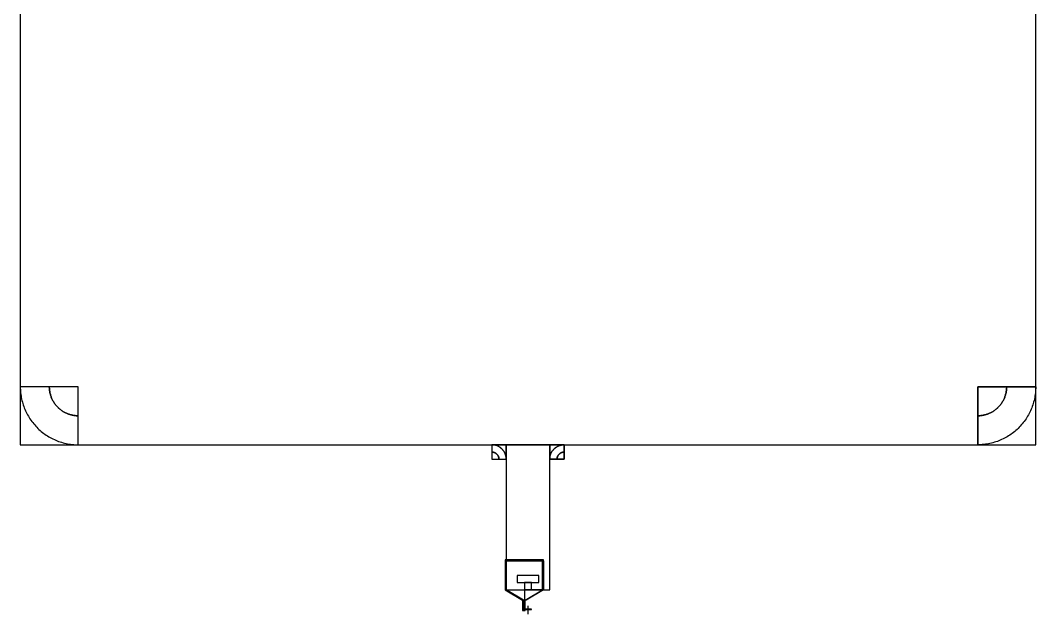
# Model space of a CAD drawing. Extents: x -1950 to 3550, y -200 to 28250.
# Drawn here: x 950 to 1650, y 2265 to 2672 of the extents above; entities that cross this region are included whole.
import ezdxf

# ---------------------------------------------------------------- set-up
doc = ezdxf.new("R2010")
doc.units = 0
doc.layers.add('GAP', color=1, linetype='continuous')
doc.layers.add('PIN', color=3, linetype='continuous')

# ---------------------------------------------------------------- blocks, each defined once
blk = doc.blocks.new('MM2AGAP')
for points in [[(950, 3080), (950, 2380), (1650, 2380), (1650, 3080), (950, 3080)], [(990, 2380), (990, 2420), (950, 2420), (950, 2380), (990, 2380)], [(950, 2420), (950.01, 2418.94), (950.06, 2417.87), (950.13, 2416.81), (950.23, 2415.75), (950.35, 2414.69), (950.51, 2413.64), (950.69, 2412.59), (950.9, 2411.54), (951.14, 2410.51), (951.41, 2409.48), (951.7, 2408.45), (952.02, 2407.44), (952.37, 2406.43), (952.75, 2405.43), (953.15, 2404.45), (953.57, 2403.47), (954.03, 2402.51), (954.51, 2401.56), (955.01, 2400.62), (955.54, 2399.69), (956.09, 2398.78), (956.67, 2397.89), (957.27, 2397.01), (957.89, 2396.15), (958.54, 2395.3), (959.21, 2394.47), (959.9, 2393.66), (960.61, 2392.87), (961.34, 2392.09), (962.09, 2391.34), (962.87, 2390.61), (963.66, 2389.9), (964.47, 2389.21), (965.3, 2388.54), (966.15, 2387.89), (967.01, 2387.27), (967.89, 2386.67), (968.78, 2386.09), (969.69, 2385.54), (970.62, 2385.01), (971.56, 2384.51), (972.51, 2384.03), (973.47, 2383.57), (974.45, 2383.15), (975.43, 2382.75), (976.43, 2382.37), (977.44, 2382.02), (978.45, 2381.7), (979.48, 2381.41), (980.51, 2381.14), (981.54, 2380.9), (982.59, 2380.69), (983.64, 2380.51), (984.69, 2380.35), (985.75, 2380.23), (986.81, 2380.13), (987.87, 2380.06), (988.94, 2380.01), (990, 2380), (990, 2400), (989.47, 2400.01), (988.94, 2400.03), (988.4, 2400.06), (987.87, 2400.11), (987.35, 2400.18), (986.82, 2400.25), (986.29, 2400.35), (985.77, 2400.45), (985.25, 2400.57), (984.74, 2400.7), (984.23, 2400.85), (983.72, 2401.01), (983.22, 2401.19), (982.72, 2401.37), (982.22, 2401.57), (981.74, 2401.79), (981.25, 2402.01), (980.78, 2402.25), (980.31, 2402.5), (979.85, 2402.77), (979.39, 2403.05), (978.94, 2403.33), (978.5, 2403.63), (978.07, 2403.95), (977.65, 2404.27), (977.24, 2404.6), (976.83, 2404.95), (976.43, 2405.3), (976.05, 2405.67), (975.67, 2406.05), (975.3, 2406.43), (974.95, 2406.83), (974.6, 2407.24), (974.27, 2407.65), (973.95, 2408.07), (973.63, 2408.5), (973.33, 2408.94), (973.05, 2409.39), (972.77, 2409.85), (972.5, 2410.31), (972.25, 2410.78), (972.01, 2411.25), (971.79, 2411.74), (971.57, 2412.22), (971.37, 2412.72), (971.19, 2413.22), (971.01, 2413.72), (970.85, 2414.23), (970.7, 2414.74), (970.57, 2415.25), (970.45, 2415.77), (970.35, 2416.29), (970.25, 2416.82), (970.18, 2417.35), (970.11, 2417.87), (970.06, 2418.4), (970.03, 2418.94), (970.01, 2419.47), (970, 2420), (950, 2420)], [(970, 2420), (970.01, 2419.47), (970.03, 2418.94), (970.06, 2418.4), (970.11, 2417.87), (970.18, 2417.35), (970.25, 2416.82), (970.35, 2416.29), (970.45, 2415.77), (970.57, 2415.25), (970.7, 2414.74), (970.85, 2414.23), (971.01, 2413.72), (971.19, 2413.22), (971.37, 2412.72), (971.57, 2412.22), (971.79, 2411.74), (972.01, 2411.25), (972.25, 2410.78), (972.5, 2410.31), (972.77, 2409.85), (973.05, 2409.39), (973.33, 2408.94), (973.63, 2408.5), (973.95, 2408.07), (974.27, 2407.65), (974.6, 2407.24), (974.95, 2406.83), (975.3, 2406.43), (975.67, 2406.05), (976.05, 2405.67), (976.43, 2405.3), (976.83, 2404.95), (977.24, 2404.6), (977.65, 2404.27), (978.07, 2403.95), (978.5, 2403.63), (978.94, 2403.33), (979.39, 2403.05), (979.85, 2402.77), (980.31, 2402.5), (980.78, 2402.25), (981.25, 2402.01), (981.74, 2401.79), (982.22, 2401.57), (982.72, 2401.37), (983.22, 2401.19), (983.72, 2401.01), (984.23, 2400.85), (984.74, 2400.7), (985.25, 2400.57), (985.77, 2400.45), (986.29, 2400.35), (986.82, 2400.25), (987.35, 2400.18), (987.87, 2400.11), (988.4, 2400.06), (988.94, 2400.03), (989.47, 2400.01), (990, 2400), (990, 2420), (990, 2420), (990, 2420), (990, 2420), (990, 2420), (990, 2420), (990, 2420), (990, 2420), (990, 2420), (990, 2420), (990, 2420), (990, 2420), (990, 2420), (990, 2420), (990, 2420), (990, 2420), (990, 2420), (990, 2420), (990, 2420), (990, 2420), (990, 2420), (990, 2420), (990, 2420), (990, 2420), (990, 2420), (990, 2420), (990, 2420), (990, 2420), (990, 2420), (990, 2420), (990, 2420), (990, 2420), (990, 2420), (990, 2420), (990, 2420), (990, 2420), (990, 2420), (990, 2420), (990, 2420), (990, 2420), (990, 2420), (990, 2420), (990, 2420), (990, 2420), (990, 2420), (990, 2420), (990, 2420), (990, 2420), (990, 2420), (990, 2420), (990, 2420), (990, 2420), (990, 2420), (990, 2420), (990, 2420), (990, 2420), (990, 2420), (990, 2420), (990, 2420), (990, 2420), (970, 2420)], [(1650, 2380), (1650, 2420), (1610, 2420), (1610, 2380), (1650, 2380)], [(1650, 2420), (1649.99, 2418.94), (1649.94, 2417.87), (1649.87, 2416.81), (1649.77, 2415.75), (1649.65, 2414.69), (1649.49, 2413.64), (1649.31, 2412.59), (1649.1, 2411.54), (1648.86, 2410.51), (1648.59, 2409.48), (1648.3, 2408.45), (1647.98, 2407.44), (1647.63, 2406.43), (1647.25, 2405.43), (1646.85, 2404.45), (1646.43, 2403.47), (1645.97, 2402.51), (1645.49, 2401.56), (1644.99, 2400.62), (1644.46, 2399.69), (1643.91, 2398.78), (1643.33, 2397.89), (1642.73, 2397.01), (1642.11, 2396.15), (1641.46, 2395.3), (1640.79, 2394.47), (1640.1, 2393.66), (1639.39, 2392.87), (1638.66, 2392.09), (1637.91, 2391.34), (1637.13, 2390.61), (1636.34, 2389.9), (1635.53, 2389.21), (1634.7, 2388.54), (1633.85, 2387.89), (1632.99, 2387.27), (1632.11, 2386.67), (1631.22, 2386.09), (1630.31, 2385.54), (1629.38, 2385.01), (1628.44, 2384.51), (1627.49, 2384.03), (1626.53, 2383.57), (1625.55, 2383.15), (1624.57, 2382.75), (1623.57, 2382.37), (1622.56, 2382.02), (1621.55, 2381.7), (1620.52, 2381.41), (1619.49, 2381.14), (1618.46, 2380.9), (1617.41, 2380.69), (1616.36, 2380.51), (1615.31, 2380.35), (1614.25, 2380.23), (1613.19, 2380.13), (1612.13, 2380.06), (1611.06, 2380.01), (1610, 2380), (1610, 2400), (1610.53, 2400.01), (1611.06, 2400.03), (1611.6, 2400.06), (1612.13, 2400.11), (1612.65, 2400.18), (1613.18, 2400.25), (1613.71, 2400.35), (1614.23, 2400.45), (1614.75, 2400.57), (1615.26, 2400.7), (1615.77, 2400.85), (1616.28, 2401.01), (1616.78, 2401.19), (1617.28, 2401.37), (1617.78, 2401.57), (1618.26, 2401.79), (1618.75, 2402.01), (1619.22, 2402.25), (1619.69, 2402.5), (1620.15, 2402.77), (1620.61, 2403.05), (1621.06, 2403.33), (1621.5, 2403.63), (1621.93, 2403.95), (1622.35, 2404.27), (1622.76, 2404.6), (1623.17, 2404.95), (1623.57, 2405.3), (1623.95, 2405.67), (1624.33, 2406.05), (1624.7, 2406.43), (1625.05, 2406.83), (1625.4, 2407.24), (1625.73, 2407.65), (1626.05, 2408.07), (1626.37, 2408.5), (1626.67, 2408.94), (1626.95, 2409.39), (1627.23, 2409.85), (1627.5, 2410.31), (1627.75, 2410.78), (1627.99, 2411.25), (1628.21, 2411.74), (1628.43, 2412.22), (1628.63, 2412.72), (1628.81, 2413.22), (1628.99, 2413.72), (1629.15, 2414.23), (1629.3, 2414.74), (1629.43, 2415.25), (1629.55, 2415.77), (1629.65, 2416.29), (1629.75, 2416.82), (1629.82, 2417.35), (1629.89, 2417.87), (1629.94, 2418.4), (1629.97, 2418.94), (1629.99, 2419.47), (1630, 2420), (1650, 2420)], [(1630, 2420), (1629.99, 2419.47), (1629.97, 2418.94), (1629.94, 2418.4), (1629.89, 2417.87), (1629.82, 2417.35), (1629.75, 2416.82), (1629.65, 2416.29), (1629.55, 2415.77), (1629.43, 2415.25), (1629.3, 2414.74), (1629.15, 2414.23), (1628.99, 2413.72), (1628.81, 2413.22), (1628.63, 2412.72), (1628.43, 2412.22), (1628.21, 2411.74), (1627.99, 2411.25), (1627.75, 2410.78), (1627.5, 2410.31), (1627.23, 2409.85), (1626.95, 2409.39), (1626.67, 2408.94), (1626.37, 2408.5), (1626.05, 2408.07), (1625.73, 2407.65), (1625.4, 2407.24), (1625.05, 2406.83), (1624.7, 2406.43), (1624.33, 2406.05), (1623.95, 2405.67), (1623.57, 2405.3), (1623.17, 2404.95), (1622.76, 2404.6), (1622.35, 2404.27), (1621.93, 2403.95), (1621.5, 2403.63), (1621.06, 2403.33), (1620.61, 2403.05), (1620.15, 2402.77), (1619.69, 2402.5), (1619.22, 2402.25), (1618.75, 2402.01), (1618.26, 2401.79), (1617.78, 2401.57), (1617.28, 2401.37), (1616.78, 2401.19), (1616.28, 2401.01), (1615.77, 2400.85), (1615.26, 2400.7), (1614.75, 2400.57), (1614.23, 2400.45), (1613.71, 2400.35), (1613.18, 2400.25), (1612.65, 2400.18), (1612.13, 2400.11), (1611.6, 2400.06), (1611.06, 2400.03), (1610.53, 2400.01), (1610, 2400), (1610, 2420), (1610, 2420), (1610, 2420), (1610, 2420), (1610, 2420), (1610, 2420), (1610, 2420), (1610, 2420), (1610, 2420), (1610, 2420), (1610, 2420), (1610, 2420), (1610, 2420), (1610, 2420), (1610, 2420), (1610, 2420), (1610, 2420), (1610, 2420), (1610, 2420), (1610, 2420), (1610, 2420), (1610, 2420), (1610, 2420), (1610, 2420), (1610, 2420), (1610, 2420), (1610, 2420), (1610, 2420), (1610, 2420), (1610, 2420), (1610, 2420), (1610, 2420), (1610, 2420), (1610, 2420), (1610, 2420), (1610, 2420), (1610, 2420), (1610, 2420), (1610, 2420), (1610, 2420), (1610, 2420), (1610, 2420), (1610, 2420), (1610, 2420), (1610, 2420), (1610, 2420), (1610, 2420), (1610, 2420), (1610, 2420), (1610, 2420), (1610, 2420), (1610, 2420), (1610, 2420), (1610, 2420), (1610, 2420), (1610, 2420), (1610, 2420), (1610, 2420), (1610, 2420), (1610, 2420), (1630, 2420)], [(1275, 2380), (1275, 2370), (1285, 2370), (1285, 2380), (1275, 2380)], [(1285, 2370), (1285, 2370.27), (1284.99, 2370.53), (1284.97, 2370.8), (1284.94, 2371.06), (1284.91, 2371.33), (1284.87, 2371.59), (1284.83, 2371.85), (1284.77, 2372.11), (1284.71, 2372.37), (1284.65, 2372.63), (1284.57, 2372.89), (1284.49, 2373.14), (1284.41, 2373.39), (1284.31, 2373.64), (1284.21, 2373.89), (1284.11, 2374.13), (1283.99, 2374.37), (1283.87, 2374.61), (1283.75, 2374.85), (1283.62, 2375.08), (1283.48, 2375.3), (1283.33, 2375.53), (1283.18, 2375.75), (1283.03, 2375.96), (1282.87, 2376.18), (1282.7, 2376.38), (1282.53, 2376.59), (1282.35, 2376.78), (1282.16, 2376.98), (1281.98, 2377.16), (1281.78, 2377.35), (1281.59, 2377.53), (1281.38, 2377.7), (1281.18, 2377.87), (1280.96, 2378.03), (1280.75, 2378.18), (1280.53, 2378.33), (1280.3, 2378.48), (1280.08, 2378.62), (1279.85, 2378.75), (1279.61, 2378.87), (1279.37, 2378.99), (1279.13, 2379.11), (1278.89, 2379.21), (1278.64, 2379.31), (1278.39, 2379.41), (1278.14, 2379.49), (1277.89, 2379.57), (1277.63, 2379.65), (1277.37, 2379.71), (1277.11, 2379.77), (1276.85, 2379.83), (1276.59, 2379.87), (1276.33, 2379.91), (1276.06, 2379.94), (1275.8, 2379.97), (1275.53, 2379.99), (1275.27, 2380), (1275, 2380), (1275, 2375), (1275.13, 2375), (1275.27, 2374.99), (1275.4, 2374.98), (1275.53, 2374.97), (1275.66, 2374.96), (1275.8, 2374.94), (1275.93, 2374.91), (1276.06, 2374.89), (1276.19, 2374.86), (1276.32, 2374.82), (1276.44, 2374.79), (1276.57, 2374.75), (1276.7, 2374.7), (1276.82, 2374.66), (1276.94, 2374.61), (1277.07, 2374.55), (1277.19, 2374.5), (1277.31, 2374.44), (1277.42, 2374.37), (1277.54, 2374.31), (1277.65, 2374.24), (1277.76, 2374.17), (1277.87, 2374.09), (1277.98, 2374.01), (1278.09, 2373.93), (1278.19, 2373.85), (1278.29, 2373.76), (1278.39, 2373.67), (1278.49, 2373.58), (1278.58, 2373.49), (1278.67, 2373.39), (1278.76, 2373.29), (1278.85, 2373.19), (1278.93, 2373.09), (1279.01, 2372.98), (1279.09, 2372.87), (1279.17, 2372.76), (1279.24, 2372.65), (1279.31, 2372.54), (1279.37, 2372.42), (1279.44, 2372.31), (1279.5, 2372.19), (1279.55, 2372.07), (1279.61, 2371.94), (1279.66, 2371.82), (1279.7, 2371.7), (1279.75, 2371.57), (1279.79, 2371.44), (1279.82, 2371.32), (1279.86, 2371.19), (1279.89, 2371.06), (1279.91, 2370.93), (1279.94, 2370.8), (1279.96, 2370.66), (1279.97, 2370.53), (1279.98, 2370.4), (1279.99, 2370.27), (1280, 2370.13), (1280, 2370), (1285, 2370)], [(1280, 2370), (1280, 2370.13), (1279.99, 2370.27), (1279.98, 2370.4), (1279.97, 2370.53), (1279.96, 2370.66), (1279.94, 2370.8), (1279.91, 2370.93), (1279.89, 2371.06), (1279.86, 2371.19), (1279.82, 2371.32), (1279.79, 2371.44), (1279.75, 2371.57), (1279.7, 2371.7), (1279.66, 2371.82), (1279.61, 2371.94), (1279.55, 2372.07), (1279.5, 2372.19), (1279.44, 2372.31), (1279.37, 2372.42), (1279.31, 2372.54), (1279.24, 2372.65), (1279.17, 2372.76), (1279.09, 2372.87), (1279.01, 2372.98), (1278.93, 2373.09), (1278.85, 2373.19), (1278.76, 2373.29), (1278.67, 2373.39), (1278.58, 2373.49), (1278.49, 2373.58), (1278.39, 2373.67), (1278.29, 2373.76), (1278.19, 2373.85), (1278.09, 2373.93), (1277.98, 2374.01), (1277.87, 2374.09), (1277.76, 2374.17), (1277.65, 2374.24), (1277.54, 2374.31), (1277.42, 2374.37), (1277.31, 2374.44), (1277.19, 2374.5), (1277.07, 2374.55), (1276.94, 2374.61), (1276.82, 2374.66), (1276.7, 2374.7), (1276.57, 2374.75), (1276.44, 2374.79), (1276.32, 2374.82), (1276.19, 2374.86), (1276.06, 2374.89), (1275.93, 2374.91), (1275.8, 2374.94), (1275.66, 2374.96), (1275.53, 2374.97), (1275.4, 2374.98), (1275.27, 2374.99), (1275.13, 2375), (1275, 2375), (1275, 2370), (1275, 2370), (1275, 2370), (1275, 2370), (1275, 2370), (1275, 2370), (1275, 2370), (1275, 2370), (1275, 2370), (1275, 2370), (1275, 2370), (1275, 2370), (1275, 2370), (1275, 2370), (1275, 2370), (1275, 2370), (1275, 2370), (1275, 2370), (1275, 2370), (1275, 2370), (1275, 2370), (1275, 2370), (1275, 2370), (1275, 2370), (1275, 2370), (1275, 2370), (1275, 2370), (1275, 2370), (1275, 2370), (1275, 2370), (1275, 2370), (1275, 2370), (1275, 2370), (1275, 2370), (1275, 2370), (1275, 2370), (1275, 2370), (1275, 2370), (1275, 2370), (1275, 2370), (1275, 2370), (1275, 2370), (1275, 2370), (1275, 2370), (1275, 2370), (1275, 2370), (1275, 2370), (1275, 2370), (1275, 2370), (1275, 2370), (1275, 2370), (1275, 2370), (1275, 2370), (1275, 2370), (1275, 2370), (1275, 2370), (1275, 2370), (1275, 2370), (1275, 2370), (1275, 2370), (1280, 2370)], [(1285, 2380), (1285, 2280), (1315, 2280), (1315, 2380), (1285, 2380)], [(1315, 2380), (1315, 2370), (1325, 2370), (1325, 2380), (1315, 2380)], [(1315, 2370), (1315, 2370.27), (1315.01, 2370.53), (1315.03, 2370.8), (1315.06, 2371.06), (1315.09, 2371.33), (1315.13, 2371.59), (1315.17, 2371.85), (1315.23, 2372.11), (1315.29, 2372.37), (1315.35, 2372.63), (1315.43, 2372.89), (1315.51, 2373.14), (1315.59, 2373.39), (1315.69, 2373.64), (1315.79, 2373.89), (1315.89, 2374.13), (1316.01, 2374.37), (1316.13, 2374.61), (1316.25, 2374.85), (1316.38, 2375.08), (1316.52, 2375.3), (1316.67, 2375.53), (1316.82, 2375.75), (1316.97, 2375.96), (1317.13, 2376.18), (1317.3, 2376.38), (1317.47, 2376.59), (1317.65, 2376.78), (1317.84, 2376.98), (1318.02, 2377.16), (1318.22, 2377.35), (1318.41, 2377.53), (1318.62, 2377.7), (1318.82, 2377.87), (1319.04, 2378.03), (1319.25, 2378.18), (1319.47, 2378.33), (1319.7, 2378.48), (1319.92, 2378.62), (1320.15, 2378.75), (1320.39, 2378.87), (1320.63, 2378.99), (1320.87, 2379.11), (1321.11, 2379.21), (1321.36, 2379.31), (1321.61, 2379.41), (1321.86, 2379.49), (1322.11, 2379.57), (1322.37, 2379.65), (1322.63, 2379.71), (1322.89, 2379.77), (1323.15, 2379.83), (1323.41, 2379.87), (1323.67, 2379.91), (1323.94, 2379.94), (1324.2, 2379.97), (1324.47, 2379.99), (1324.73, 2380), (1325, 2380), (1325, 2375), (1324.87, 2375), (1324.73, 2374.99), (1324.6, 2374.98), (1324.47, 2374.97), (1324.34, 2374.96), (1324.2, 2374.94), (1324.07, 2374.91), (1323.94, 2374.89), (1323.81, 2374.86), (1323.68, 2374.82), (1323.56, 2374.79), (1323.43, 2374.75), (1323.3, 2374.7), (1323.18, 2374.66), (1323.06, 2374.61), (1322.93, 2374.55), (1322.81, 2374.5), (1322.69, 2374.44), (1322.58, 2374.37), (1322.46, 2374.31), (1322.35, 2374.24), (1322.24, 2374.17), (1322.13, 2374.09), (1322.02, 2374.01), (1321.91, 2373.93), (1321.81, 2373.85), (1321.71, 2373.76), (1321.61, 2373.67), (1321.51, 2373.58), (1321.42, 2373.49), (1321.33, 2373.39), (1321.24, 2373.29), (1321.15, 2373.19), (1321.07, 2373.09), (1320.99, 2372.98), (1320.91, 2372.87), (1320.83, 2372.76), (1320.76, 2372.65), (1320.69, 2372.54), (1320.63, 2372.42), (1320.56, 2372.31), (1320.5, 2372.19), (1320.45, 2372.07), (1320.39, 2371.94), (1320.34, 2371.82), (1320.3, 2371.7), (1320.25, 2371.57), (1320.21, 2371.44), (1320.18, 2371.32), (1320.14, 2371.19), (1320.11, 2371.06), (1320.09, 2370.93), (1320.06, 2370.8), (1320.04, 2370.66), (1320.03, 2370.53), (1320.02, 2370.4), (1320.01, 2370.27), (1320, 2370.13), (1320, 2370), (1315, 2370)], [(1320, 2370), (1320, 2370.13), (1320.01, 2370.27), (1320.02, 2370.4), (1320.03, 2370.53), (1320.04, 2370.66), (1320.06, 2370.8), (1320.09, 2370.93), (1320.11, 2371.06), (1320.14, 2371.19), (1320.18, 2371.32), (1320.21, 2371.44), (1320.25, 2371.57), (1320.3, 2371.7), (1320.34, 2371.82), (1320.39, 2371.94), (1320.45, 2372.07), (1320.5, 2372.19), (1320.56, 2372.31), (1320.63, 2372.42), (1320.69, 2372.54), (1320.76, 2372.65), (1320.83, 2372.76), (1320.91, 2372.87), (1320.99, 2372.98), (1321.07, 2373.09), (1321.15, 2373.19), (1321.24, 2373.29), (1321.33, 2373.39), (1321.42, 2373.49), (1321.51, 2373.58), (1321.61, 2373.67), (1321.71, 2373.76), (1321.81, 2373.85), (1321.91, 2373.93), (1322.02, 2374.01), (1322.13, 2374.09), (1322.24, 2374.17), (1322.35, 2374.24), (1322.46, 2374.31), (1322.58, 2374.37), (1322.69, 2374.44), (1322.81, 2374.5), (1322.93, 2374.55), (1323.06, 2374.61), (1323.18, 2374.66), (1323.3, 2374.7), (1323.43, 2374.75), (1323.56, 2374.79), (1323.68, 2374.82), (1323.81, 2374.86), (1323.94, 2374.89), (1324.07, 2374.91), (1324.2, 2374.94), (1324.34, 2374.96), (1324.47, 2374.97), (1324.6, 2374.98), (1324.73, 2374.99), (1324.87, 2375), (1325, 2375), (1325, 2370), (1325, 2370), (1325, 2370), (1325, 2370), (1325, 2370), (1325, 2370), (1325, 2370), (1325, 2370), (1325, 2370), (1325, 2370), (1325, 2370), (1325, 2370), (1325, 2370), (1325, 2370), (1325, 2370), (1325, 2370), (1325, 2370), (1325, 2370), (1325, 2370), (1325, 2370), (1325, 2370), (1325, 2370), (1325, 2370), (1325, 2370), (1325, 2370), (1325, 2370), (1325, 2370), (1325, 2370), (1325, 2370), (1325, 2370), (1325, 2370), (1325, 2370), (1325, 2370), (1325, 2370), (1325, 2370), (1325, 2370), (1325, 2370), (1325, 2370), (1325, 2370), (1325, 2370), (1325, 2370), (1325, 2370), (1325, 2370), (1325, 2370), (1325, 2370), (1325, 2370), (1325, 2370), (1325, 2370), (1325, 2370), (1325, 2370), (1325, 2370), (1325, 2370), (1325, 2370), (1325, 2370), (1325, 2370), (1325, 2370), (1325, 2370), (1325, 2370), (1325, 2370), (1325, 2370), (1320, 2370)], [(1310.7, 2300), (1310.7, 2300.7), (1284.3, 2300.7), (1284.3, 2300), (1310.7, 2300)], [(1285, 2280), (1285, 2300), (1284.3, 2300), (1284.3, 2280), (1285, 2280)], [(1310, 2280), (1310, 2300), (1310.7, 2300), (1310.7, 2280), (1310, 2280)], [(1307.5, 2285), (1307.5, 2290), (1292.5, 2290), (1292.5, 2285), (1307.5, 2285)], [(1302.5, 2280), (1302.5, 2285), (1297.5, 2285), (1297.5, 2280), (1302.5, 2280)], [(1297, 2273), (1285, 2280), (1284.3, 2280), (1296.3, 2273), (1297, 2273)], [(1298, 2273), (1310, 2280), (1310.7, 2280), (1298.7, 2273), (1298, 2273)], [(1297, 2273), (1296.3, 2273), (1296.3, 2266.5), (1297, 2266.5), (1297, 2273)], [(1296.3, 2266.5), (1296.3, 2265.8), (1298, 2265.8), (1298, 2266.5), (1296.3, 2266.5)]]:
    blk.add_lwpolyline(points)
blk = doc.blocks.new('MM2APIN')
for points in [[(970, 2420), (970.01, 2419.47), (970.03, 2418.94), (970.06, 2418.4), (970.11, 2417.87), (970.18, 2417.35), (970.25, 2416.82), (970.35, 2416.29), (970.45, 2415.77), (970.57, 2415.25), (970.7, 2414.74), (970.85, 2414.23), (971.01, 2413.72), (971.19, 2413.22), (971.37, 2412.72), (971.57, 2412.22), (971.79, 2411.74), (972.01, 2411.25), (972.25, 2410.78), (972.5, 2410.31), (972.77, 2409.85), (973.05, 2409.39), (973.33, 2408.94), (973.63, 2408.5), (973.95, 2408.07), (974.27, 2407.65), (974.6, 2407.24), (974.95, 2406.83), (975.3, 2406.43), (975.67, 2406.05), (976.05, 2405.67), (976.43, 2405.3), (976.83, 2404.95), (977.24, 2404.6), (977.65, 2404.27), (978.07, 2403.95), (978.5, 2403.63), (978.94, 2403.33), (979.39, 2403.05), (979.85, 2402.77), (980.31, 2402.5), (980.78, 2402.25), (981.25, 2402.01), (981.74, 2401.79), (982.22, 2401.57), (982.72, 2401.37), (983.22, 2401.19), (983.72, 2401.01), (984.23, 2400.85), (984.74, 2400.7), (985.25, 2400.57), (985.77, 2400.45), (986.29, 2400.35), (986.82, 2400.25), (987.35, 2400.18), (987.87, 2400.11), (988.4, 2400.06), (988.94, 2400.03), (989.47, 2400.01), (990, 2400), (990, 2400), (989.47, 2400.01), (988.94, 2400.03), (988.4, 2400.06), (987.87, 2400.11), (987.35, 2400.18), (986.82, 2400.25), (986.29, 2400.35), (985.77, 2400.45), (985.25, 2400.57), (984.74, 2400.7), (984.23, 2400.85), (983.72, 2401.01), (983.22, 2401.19), (982.72, 2401.37), (982.22, 2401.57), (981.74, 2401.79), (981.25, 2402.01), (980.78, 2402.25), (980.31, 2402.5), (979.85, 2402.77), (979.39, 2403.05), (978.94, 2403.33), (978.5, 2403.63), (978.07, 2403.95), (977.65, 2404.27), (977.24, 2404.6), (976.83, 2404.95), (976.43, 2405.3), (976.05, 2405.67), (975.67, 2406.05), (975.3, 2406.43), (974.95, 2406.83), (974.6, 2407.24), (974.27, 2407.65), (973.95, 2408.07), (973.63, 2408.5), (973.33, 2408.94), (973.05, 2409.39), (972.77, 2409.85), (972.5, 2410.31), (972.25, 2410.78), (972.01, 2411.25), (971.79, 2411.74), (971.57, 2412.22), (971.37, 2412.72), (971.19, 2413.22), (971.01, 2413.72), (970.85, 2414.23), (970.7, 2414.74), (970.57, 2415.25), (970.45, 2415.77), (970.35, 2416.29), (970.25, 2416.82), (970.18, 2417.35), (970.11, 2417.87), (970.06, 2418.4), (970.03, 2418.94), (970.01, 2419.47), (970, 2420), (970, 2420)], [(970, 2420), (970.01, 2419.47), (970.03, 2418.94), (970.06, 2418.4), (970.11, 2417.87), (970.18, 2417.35), (970.25, 2416.82), (970.35, 2416.29), (970.45, 2415.77), (970.57, 2415.25), (970.7, 2414.74), (970.85, 2414.23), (971.01, 2413.72), (971.19, 2413.22), (971.37, 2412.72), (971.57, 2412.22), (971.79, 2411.74), (972.01, 2411.25), (972.25, 2410.78), (972.5, 2410.31), (972.77, 2409.85), (973.05, 2409.39), (973.33, 2408.94), (973.63, 2408.5), (973.95, 2408.07), (974.27, 2407.65), (974.6, 2407.24), (974.95, 2406.83), (975.3, 2406.43), (975.67, 2406.05), (976.05, 2405.67), (976.43, 2405.3), (976.83, 2404.95), (977.24, 2404.6), (977.65, 2404.27), (978.07, 2403.95), (978.5, 2403.63), (978.94, 2403.33), (979.39, 2403.05), (979.85, 2402.77), (980.31, 2402.5), (980.78, 2402.25), (981.25, 2402.01), (981.74, 2401.79), (982.22, 2401.57), (982.72, 2401.37), (983.22, 2401.19), (983.72, 2401.01), (984.23, 2400.85), (984.74, 2400.7), (985.25, 2400.57), (985.77, 2400.45), (986.29, 2400.35), (986.82, 2400.25), (987.35, 2400.18), (987.87, 2400.11), (988.4, 2400.06), (988.94, 2400.03), (989.47, 2400.01), (990, 2400), (990, 2400), (989.47, 2400.01), (988.94, 2400.03), (988.4, 2400.06), (987.87, 2400.11), (987.35, 2400.18), (986.82, 2400.25), (986.29, 2400.35), (985.77, 2400.45), (985.25, 2400.57), (984.74, 2400.7), (984.23, 2400.85), (983.72, 2401.01), (983.22, 2401.19), (982.72, 2401.37), (982.22, 2401.57), (981.74, 2401.79), (981.25, 2402.01), (980.78, 2402.25), (980.31, 2402.5), (979.85, 2402.77), (979.39, 2403.05), (978.94, 2403.33), (978.5, 2403.63), (978.07, 2403.95), (977.65, 2404.27), (977.24, 2404.6), (976.83, 2404.95), (976.43, 2405.3), (976.05, 2405.67), (975.67, 2406.05), (975.3, 2406.43), (974.95, 2406.83), (974.6, 2407.24), (974.27, 2407.65), (973.95, 2408.07), (973.63, 2408.5), (973.33, 2408.94), (973.05, 2409.39), (972.77, 2409.85), (972.5, 2410.31), (972.25, 2410.78), (972.01, 2411.25), (971.79, 2411.74), (971.57, 2412.22), (971.37, 2412.72), (971.19, 2413.22), (971.01, 2413.72), (970.85, 2414.23), (970.7, 2414.74), (970.57, 2415.25), (970.45, 2415.77), (970.35, 2416.29), (970.25, 2416.82), (970.18, 2417.35), (970.11, 2417.87), (970.06, 2418.4), (970.03, 2418.94), (970.01, 2419.47), (970, 2420), (970, 2420)], [(1630, 2420), (1629.99, 2419.47), (1629.97, 2418.94), (1629.94, 2418.4), (1629.89, 2417.87), (1629.82, 2417.35), (1629.75, 2416.82), (1629.65, 2416.29), (1629.55, 2415.77), (1629.43, 2415.25), (1629.3, 2414.74), (1629.15, 2414.23), (1628.99, 2413.72), (1628.81, 2413.22), (1628.63, 2412.72), (1628.43, 2412.22), (1628.21, 2411.74), (1627.99, 2411.25), (1627.75, 2410.78), (1627.5, 2410.31), (1627.23, 2409.85), (1626.95, 2409.39), (1626.67, 2408.94), (1626.37, 2408.5), (1626.05, 2408.07), (1625.73, 2407.65), (1625.4, 2407.24), (1625.05, 2406.83), (1624.7, 2406.43), (1624.33, 2406.05), (1623.95, 2405.67), (1623.57, 2405.3), (1623.17, 2404.95), (1622.76, 2404.6), (1622.35, 2404.27), (1621.93, 2403.95), (1621.5, 2403.63), (1621.06, 2403.33), (1620.61, 2403.05), (1620.15, 2402.77), (1619.69, 2402.5), (1619.22, 2402.25), (1618.75, 2402.01), (1618.26, 2401.79), (1617.78, 2401.57), (1617.28, 2401.37), (1616.78, 2401.19), (1616.28, 2401.01), (1615.77, 2400.85), (1615.26, 2400.7), (1614.75, 2400.57), (1614.23, 2400.45), (1613.71, 2400.35), (1613.18, 2400.25), (1612.65, 2400.18), (1612.13, 2400.11), (1611.6, 2400.06), (1611.06, 2400.03), (1610.53, 2400.01), (1610, 2400), (1610, 2400), (1610.53, 2400.01), (1611.06, 2400.03), (1611.6, 2400.06), (1612.13, 2400.11), (1612.65, 2400.18), (1613.18, 2400.25), (1613.71, 2400.35), (1614.23, 2400.45), (1614.75, 2400.57), (1615.26, 2400.7), (1615.77, 2400.85), (1616.28, 2401.01), (1616.78, 2401.19), (1617.28, 2401.37), (1617.78, 2401.57), (1618.26, 2401.79), (1618.75, 2402.01), (1619.22, 2402.25), (1619.69, 2402.5), (1620.15, 2402.77), (1620.61, 2403.05), (1621.06, 2403.33), (1621.5, 2403.63), (1621.93, 2403.95), (1622.35, 2404.27), (1622.76, 2404.6), (1623.17, 2404.95), (1623.57, 2405.3), (1623.95, 2405.67), (1624.33, 2406.05), (1624.7, 2406.43), (1625.05, 2406.83), (1625.4, 2407.24), (1625.73, 2407.65), (1626.05, 2408.07), (1626.37, 2408.5), (1626.67, 2408.94), (1626.95, 2409.39), (1627.23, 2409.85), (1627.5, 2410.31), (1627.75, 2410.78), (1627.99, 2411.25), (1628.21, 2411.74), (1628.43, 2412.22), (1628.63, 2412.72), (1628.81, 2413.22), (1628.99, 2413.72), (1629.15, 2414.23), (1629.3, 2414.74), (1629.43, 2415.25), (1629.55, 2415.77), (1629.65, 2416.29), (1629.75, 2416.82), (1629.82, 2417.35), (1629.89, 2417.87), (1629.94, 2418.4), (1629.97, 2418.94), (1629.99, 2419.47), (1630, 2420), (1630, 2420)], [(1630, 2420), (1629.99, 2419.47), (1629.97, 2418.94), (1629.94, 2418.4), (1629.89, 2417.87), (1629.82, 2417.35), (1629.75, 2416.82), (1629.65, 2416.29), (1629.55, 2415.77), (1629.43, 2415.25), (1629.3, 2414.74), (1629.15, 2414.23), (1628.99, 2413.72), (1628.81, 2413.22), (1628.63, 2412.72), (1628.43, 2412.22), (1628.21, 2411.74), (1627.99, 2411.25), (1627.75, 2410.78), (1627.5, 2410.31), (1627.23, 2409.85), (1626.95, 2409.39), (1626.67, 2408.94), (1626.37, 2408.5), (1626.05, 2408.07), (1625.73, 2407.65), (1625.4, 2407.24), (1625.05, 2406.83), (1624.7, 2406.43), (1624.33, 2406.05), (1623.95, 2405.67), (1623.57, 2405.3), (1623.17, 2404.95), (1622.76, 2404.6), (1622.35, 2404.27), (1621.93, 2403.95), (1621.5, 2403.63), (1621.06, 2403.33), (1620.61, 2403.05), (1620.15, 2402.77), (1619.69, 2402.5), (1619.22, 2402.25), (1618.75, 2402.01), (1618.26, 2401.79), (1617.78, 2401.57), (1617.28, 2401.37), (1616.78, 2401.19), (1616.28, 2401.01), (1615.77, 2400.85), (1615.26, 2400.7), (1614.75, 2400.57), (1614.23, 2400.45), (1613.71, 2400.35), (1613.18, 2400.25), (1612.65, 2400.18), (1612.13, 2400.11), (1611.6, 2400.06), (1611.06, 2400.03), (1610.53, 2400.01), (1610, 2400), (1610, 2400), (1610.53, 2400.01), (1611.06, 2400.03), (1611.6, 2400.06), (1612.13, 2400.11), (1612.65, 2400.18), (1613.18, 2400.25), (1613.71, 2400.35), (1614.23, 2400.45), (1614.75, 2400.57), (1615.26, 2400.7), (1615.77, 2400.85), (1616.28, 2401.01), (1616.78, 2401.19), (1617.28, 2401.37), (1617.78, 2401.57), (1618.26, 2401.79), (1618.75, 2402.01), (1619.22, 2402.25), (1619.69, 2402.5), (1620.15, 2402.77), (1620.61, 2403.05), (1621.06, 2403.33), (1621.5, 2403.63), (1621.93, 2403.95), (1622.35, 2404.27), (1622.76, 2404.6), (1623.17, 2404.95), (1623.57, 2405.3), (1623.95, 2405.67), (1624.33, 2406.05), (1624.7, 2406.43), (1625.05, 2406.83), (1625.4, 2407.24), (1625.73, 2407.65), (1626.05, 2408.07), (1626.37, 2408.5), (1626.67, 2408.94), (1626.95, 2409.39), (1627.23, 2409.85), (1627.5, 2410.31), (1627.75, 2410.78), (1627.99, 2411.25), (1628.21, 2411.74), (1628.43, 2412.22), (1628.63, 2412.72), (1628.81, 2413.22), (1628.99, 2413.72), (1629.15, 2414.23), (1629.3, 2414.74), (1629.43, 2415.25), (1629.55, 2415.77), (1629.65, 2416.29), (1629.75, 2416.82), (1629.82, 2417.35), (1629.89, 2417.87), (1629.94, 2418.4), (1629.97, 2418.94), (1629.99, 2419.47), (1630, 2420), (1630, 2420)], [(1280, 2370), (1280, 2370.13), (1279.99, 2370.27), (1279.98, 2370.4), (1279.97, 2370.53), (1279.96, 2370.66), (1279.94, 2370.8), (1279.91, 2370.93), (1279.89, 2371.06), (1279.86, 2371.19), (1279.82, 2371.32), (1279.79, 2371.44), (1279.75, 2371.57), (1279.7, 2371.7), (1279.66, 2371.82), (1279.61, 2371.94), (1279.55, 2372.07), (1279.5, 2372.19), (1279.44, 2372.31), (1279.37, 2372.42), (1279.31, 2372.54), (1279.24, 2372.65), (1279.17, 2372.76), (1279.09, 2372.87), (1279.01, 2372.98), (1278.93, 2373.09), (1278.85, 2373.19), (1278.76, 2373.29), (1278.67, 2373.39), (1278.58, 2373.49), (1278.49, 2373.58), (1278.39, 2373.67), (1278.29, 2373.76), (1278.19, 2373.85), (1278.09, 2373.93), (1277.98, 2374.01), (1277.87, 2374.09), (1277.76, 2374.17), (1277.65, 2374.24), (1277.54, 2374.31), (1277.42, 2374.37), (1277.31, 2374.44), (1277.19, 2374.5), (1277.07, 2374.55), (1276.94, 2374.61), (1276.82, 2374.66), (1276.7, 2374.7), (1276.57, 2374.75), (1276.44, 2374.79), (1276.32, 2374.82), (1276.19, 2374.86), (1276.06, 2374.89), (1275.93, 2374.91), (1275.8, 2374.94), (1275.66, 2374.96), (1275.53, 2374.97), (1275.4, 2374.98), (1275.27, 2374.99), (1275.13, 2375), (1275, 2375), (1275, 2375), (1275.13, 2375), (1275.27, 2374.99), (1275.4, 2374.98), (1275.53, 2374.97), (1275.66, 2374.96), (1275.8, 2374.94), (1275.93, 2374.91), (1276.06, 2374.89), (1276.19, 2374.86), (1276.32, 2374.82), (1276.44, 2374.79), (1276.57, 2374.75), (1276.7, 2374.7), (1276.82, 2374.66), (1276.94, 2374.61), (1277.07, 2374.55), (1277.19, 2374.5), (1277.31, 2374.44), (1277.42, 2374.37), (1277.54, 2374.31), (1277.65, 2374.24), (1277.76, 2374.17), (1277.87, 2374.09), (1277.98, 2374.01), (1278.09, 2373.93), (1278.19, 2373.85), (1278.29, 2373.76), (1278.39, 2373.67), (1278.49, 2373.58), (1278.58, 2373.49), (1278.67, 2373.39), (1278.76, 2373.29), (1278.85, 2373.19), (1278.93, 2373.09), (1279.01, 2372.98), (1279.09, 2372.87), (1279.17, 2372.76), (1279.24, 2372.65), (1279.31, 2372.54), (1279.37, 2372.42), (1279.44, 2372.31), (1279.5, 2372.19), (1279.55, 2372.07), (1279.61, 2371.94), (1279.66, 2371.82), (1279.7, 2371.7), (1279.75, 2371.57), (1279.79, 2371.44), (1279.82, 2371.32), (1279.86, 2371.19), (1279.89, 2371.06), (1279.91, 2370.93), (1279.94, 2370.8), (1279.96, 2370.66), (1279.97, 2370.53), (1279.98, 2370.4), (1279.99, 2370.27), (1280, 2370.13), (1280, 2370), (1280, 2370)], [(1280, 2370), (1280, 2370.13), (1279.99, 2370.27), (1279.98, 2370.4), (1279.97, 2370.53), (1279.96, 2370.66), (1279.94, 2370.8), (1279.91, 2370.93), (1279.89, 2371.06), (1279.86, 2371.19), (1279.82, 2371.32), (1279.79, 2371.44), (1279.75, 2371.57), (1279.7, 2371.7), (1279.66, 2371.82), (1279.61, 2371.94), (1279.55, 2372.07), (1279.5, 2372.19), (1279.44, 2372.31), (1279.37, 2372.42), (1279.31, 2372.54), (1279.24, 2372.65), (1279.17, 2372.76), (1279.09, 2372.87), (1279.01, 2372.98), (1278.93, 2373.09), (1278.85, 2373.19), (1278.76, 2373.29), (1278.67, 2373.39), (1278.58, 2373.49), (1278.49, 2373.58), (1278.39, 2373.67), (1278.29, 2373.76), (1278.19, 2373.85), (1278.09, 2373.93), (1277.98, 2374.01), (1277.87, 2374.09), (1277.76, 2374.17), (1277.65, 2374.24), (1277.54, 2374.31), (1277.42, 2374.37), (1277.31, 2374.44), (1277.19, 2374.5), (1277.07, 2374.55), (1276.94, 2374.61), (1276.82, 2374.66), (1276.7, 2374.7), (1276.57, 2374.75), (1276.44, 2374.79), (1276.32, 2374.82), (1276.19, 2374.86), (1276.06, 2374.89), (1275.93, 2374.91), (1275.8, 2374.94), (1275.66, 2374.96), (1275.53, 2374.97), (1275.4, 2374.98), (1275.27, 2374.99), (1275.13, 2375), (1275, 2375), (1275, 2375), (1275.13, 2375), (1275.27, 2374.99), (1275.4, 2374.98), (1275.53, 2374.97), (1275.66, 2374.96), (1275.8, 2374.94), (1275.93, 2374.91), (1276.06, 2374.89), (1276.19, 2374.86), (1276.32, 2374.82), (1276.44, 2374.79), (1276.57, 2374.75), (1276.7, 2374.7), (1276.82, 2374.66), (1276.94, 2374.61), (1277.07, 2374.55), (1277.19, 2374.5), (1277.31, 2374.44), (1277.42, 2374.37), (1277.54, 2374.31), (1277.65, 2374.24), (1277.76, 2374.17), (1277.87, 2374.09), (1277.98, 2374.01), (1278.09, 2373.93), (1278.19, 2373.85), (1278.29, 2373.76), (1278.39, 2373.67), (1278.49, 2373.58), (1278.58, 2373.49), (1278.67, 2373.39), (1278.76, 2373.29), (1278.85, 2373.19), (1278.93, 2373.09), (1279.01, 2372.98), (1279.09, 2372.87), (1279.17, 2372.76), (1279.24, 2372.65), (1279.31, 2372.54), (1279.37, 2372.42), (1279.44, 2372.31), (1279.5, 2372.19), (1279.55, 2372.07), (1279.61, 2371.94), (1279.66, 2371.82), (1279.7, 2371.7), (1279.75, 2371.57), (1279.79, 2371.44), (1279.82, 2371.32), (1279.86, 2371.19), (1279.89, 2371.06), (1279.91, 2370.93), (1279.94, 2370.8), (1279.96, 2370.66), (1279.97, 2370.53), (1279.98, 2370.4), (1279.99, 2370.27), (1280, 2370.13), (1280, 2370), (1280, 2370)], [(1320, 2370), (1320, 2370.13), (1320.01, 2370.27), (1320.02, 2370.4), (1320.03, 2370.53), (1320.04, 2370.66), (1320.06, 2370.8), (1320.09, 2370.93), (1320.11, 2371.06), (1320.14, 2371.19), (1320.18, 2371.32), (1320.21, 2371.44), (1320.25, 2371.57), (1320.3, 2371.7), (1320.34, 2371.82), (1320.39, 2371.94), (1320.45, 2372.07), (1320.5, 2372.19), (1320.56, 2372.31), (1320.63, 2372.42), (1320.69, 2372.54), (1320.76, 2372.65), (1320.83, 2372.76), (1320.91, 2372.87), (1320.99, 2372.98), (1321.07, 2373.09), (1321.15, 2373.19), (1321.24, 2373.29), (1321.33, 2373.39), (1321.42, 2373.49), (1321.51, 2373.58), (1321.61, 2373.67), (1321.71, 2373.76), (1321.81, 2373.85), (1321.91, 2373.93), (1322.02, 2374.01), (1322.13, 2374.09), (1322.24, 2374.17), (1322.35, 2374.24), (1322.46, 2374.31), (1322.58, 2374.37), (1322.69, 2374.44), (1322.81, 2374.5), (1322.93, 2374.55), (1323.06, 2374.61), (1323.18, 2374.66), (1323.3, 2374.7), (1323.43, 2374.75), (1323.56, 2374.79), (1323.68, 2374.82), (1323.81, 2374.86), (1323.94, 2374.89), (1324.07, 2374.91), (1324.2, 2374.94), (1324.34, 2374.96), (1324.47, 2374.97), (1324.6, 2374.98), (1324.73, 2374.99), (1324.87, 2375), (1325, 2375), (1325, 2375), (1324.87, 2375), (1324.73, 2374.99), (1324.6, 2374.98), (1324.47, 2374.97), (1324.34, 2374.96), (1324.2, 2374.94), (1324.07, 2374.91), (1323.94, 2374.89), (1323.81, 2374.86), (1323.68, 2374.82), (1323.56, 2374.79), (1323.43, 2374.75), (1323.3, 2374.7), (1323.18, 2374.66), (1323.06, 2374.61), (1322.93, 2374.55), (1322.81, 2374.5), (1322.69, 2374.44), (1322.58, 2374.37), (1322.46, 2374.31), (1322.35, 2374.24), (1322.24, 2374.17), (1322.13, 2374.09), (1322.02, 2374.01), (1321.91, 2373.93), (1321.81, 2373.85), (1321.71, 2373.76), (1321.61, 2373.67), (1321.51, 2373.58), (1321.42, 2373.49), (1321.33, 2373.39), (1321.24, 2373.29), (1321.15, 2373.19), (1321.07, 2373.09), (1320.99, 2372.98), (1320.91, 2372.87), (1320.83, 2372.76), (1320.76, 2372.65), (1320.69, 2372.54), (1320.63, 2372.42), (1320.56, 2372.31), (1320.5, 2372.19), (1320.45, 2372.07), (1320.39, 2371.94), (1320.34, 2371.82), (1320.3, 2371.7), (1320.25, 2371.57), (1320.21, 2371.44), (1320.18, 2371.32), (1320.14, 2371.19), (1320.11, 2371.06), (1320.09, 2370.93), (1320.06, 2370.8), (1320.04, 2370.66), (1320.03, 2370.53), (1320.02, 2370.4), (1320.01, 2370.27), (1320, 2370.13), (1320, 2370), (1320, 2370)], [(1320, 2370), (1320, 2370.13), (1320.01, 2370.27), (1320.02, 2370.4), (1320.03, 2370.53), (1320.04, 2370.66), (1320.06, 2370.8), (1320.09, 2370.93), (1320.11, 2371.06), (1320.14, 2371.19), (1320.18, 2371.32), (1320.21, 2371.44), (1320.25, 2371.57), (1320.3, 2371.7), (1320.34, 2371.82), (1320.39, 2371.94), (1320.45, 2372.07), (1320.5, 2372.19), (1320.56, 2372.31), (1320.63, 2372.42), (1320.69, 2372.54), (1320.76, 2372.65), (1320.83, 2372.76), (1320.91, 2372.87), (1320.99, 2372.98), (1321.07, 2373.09), (1321.15, 2373.19), (1321.24, 2373.29), (1321.33, 2373.39), (1321.42, 2373.49), (1321.51, 2373.58), (1321.61, 2373.67), (1321.71, 2373.76), (1321.81, 2373.85), (1321.91, 2373.93), (1322.02, 2374.01), (1322.13, 2374.09), (1322.24, 2374.17), (1322.35, 2374.24), (1322.46, 2374.31), (1322.58, 2374.37), (1322.69, 2374.44), (1322.81, 2374.5), (1322.93, 2374.55), (1323.06, 2374.61), (1323.18, 2374.66), (1323.3, 2374.7), (1323.43, 2374.75), (1323.56, 2374.79), (1323.68, 2374.82), (1323.81, 2374.86), (1323.94, 2374.89), (1324.07, 2374.91), (1324.2, 2374.94), (1324.34, 2374.96), (1324.47, 2374.97), (1324.6, 2374.98), (1324.73, 2374.99), (1324.87, 2375), (1325, 2375), (1325, 2375), (1324.87, 2375), (1324.73, 2374.99), (1324.6, 2374.98), (1324.47, 2374.97), (1324.34, 2374.96), (1324.2, 2374.94), (1324.07, 2374.91), (1323.94, 2374.89), (1323.81, 2374.86), (1323.68, 2374.82), (1323.56, 2374.79), (1323.43, 2374.75), (1323.3, 2374.7), (1323.18, 2374.66), (1323.06, 2374.61), (1322.93, 2374.55), (1322.81, 2374.5), (1322.69, 2374.44), (1322.58, 2374.37), (1322.46, 2374.31), (1322.35, 2374.24), (1322.24, 2374.17), (1322.13, 2374.09), (1322.02, 2374.01), (1321.91, 2373.93), (1321.81, 2373.85), (1321.71, 2373.76), (1321.61, 2373.67), (1321.51, 2373.58), (1321.42, 2373.49), (1321.33, 2373.39), (1321.24, 2373.29), (1321.15, 2373.19), (1321.07, 2373.09), (1320.99, 2372.98), (1320.91, 2372.87), (1320.83, 2372.76), (1320.76, 2372.65), (1320.69, 2372.54), (1320.63, 2372.42), (1320.56, 2372.31), (1320.5, 2372.19), (1320.45, 2372.07), (1320.39, 2371.94), (1320.34, 2371.82), (1320.3, 2371.7), (1320.25, 2371.57), (1320.21, 2371.44), (1320.18, 2371.32), (1320.14, 2371.19), (1320.11, 2371.06), (1320.09, 2370.93), (1320.06, 2370.8), (1320.04, 2370.66), (1320.03, 2370.53), (1320.02, 2370.4), (1320.01, 2370.27), (1320, 2370.13), (1320, 2370), (1320, 2370)], [(1285, 2300), (1285, 2280), (1310, 2280), (1310, 2300), (1285, 2300)], [(1297.5, 2280), (1297.5, 2273), (1297, 2273), (1285, 2280), (1297.5, 2280)], [(1297.5, 2280), (1297.5, 2273), (1298, 2273), (1310, 2280), (1297.5, 2280)], [(1297, 2273), (1297, 2266.5), (1298, 2266.5), (1298, 2273), (1297, 2273)], [(1300.07, 2263.5), (1300.07, 2268.8), (1299.93, 2268.8), (1299.93, 2263.5), (1300.07, 2263.5)], [(1298, 2266.5), (1299.93, 2266.5), (1299.93, 2266.64), (1298, 2266.64), (1298, 2266.5)], [(1300.07, 2266.5), (1302.3, 2266.5), (1302.3, 2266.64), (1300.07, 2266.64), (1300.07, 2266.5)]]:
    blk.add_lwpolyline(points)

msp = doc.modelspace()

# ---------------------------------------------------------------- block references
at = {"layer": 'GAP'}
msp.add_blockref('MM2AGAP', (0, 0), dxfattribs=at)
at = {"layer": 'PIN'}
msp.add_blockref('MM2APIN', (0, 0), dxfattribs=at)

doc.saveas('drawing.dxf')
